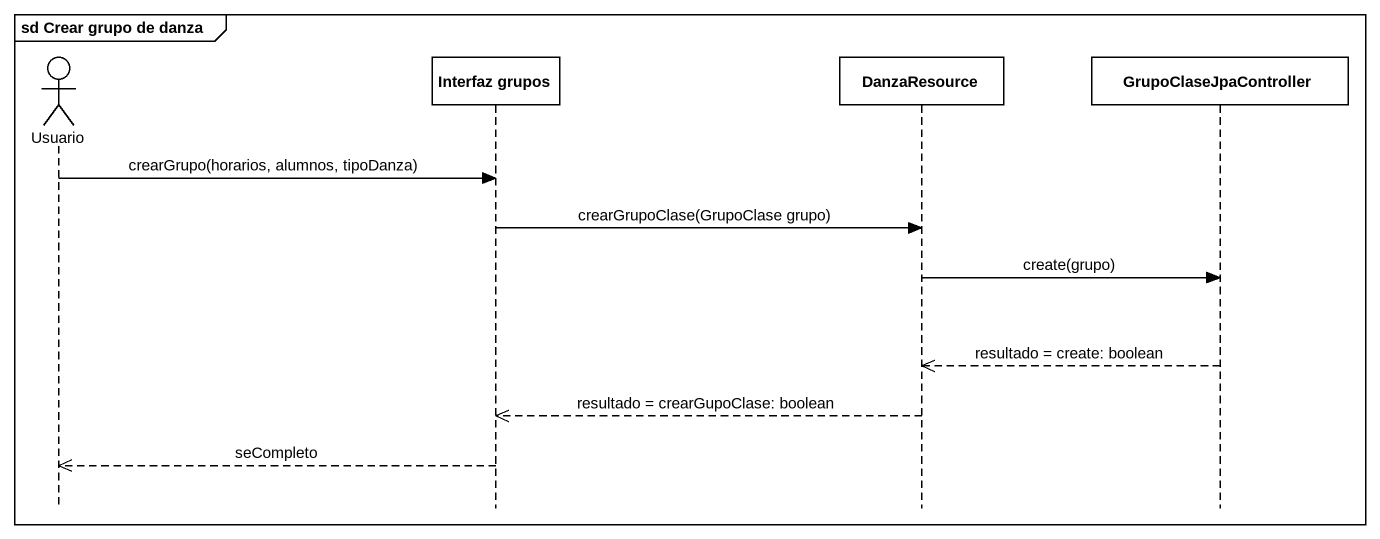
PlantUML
@startuml
mainframe sd Crear grupo de danza
hide footbox
actor Usuario
participant "Interfaz grupos" as Interfaz_grupos
participant DanzaResource
participant GrupoClaseJpaController

Usuario -> Interfaz_grupos : crearGrupo(horarios, alumnos, tipoDanza)
Interfaz_grupos -> DanzaResource : crearGrupoClase(GrupoClase grupo)
DanzaResource -> GrupoClaseJpaController : create(grupo)
GrupoClaseJpaController -->> DanzaResource : resultado = create: boolean
DanzaResource -->> Interfaz_grupos : resultado = crearGupoClase: boolean
Interfaz_grupos -->> Usuario : seCompleto
@enduml
